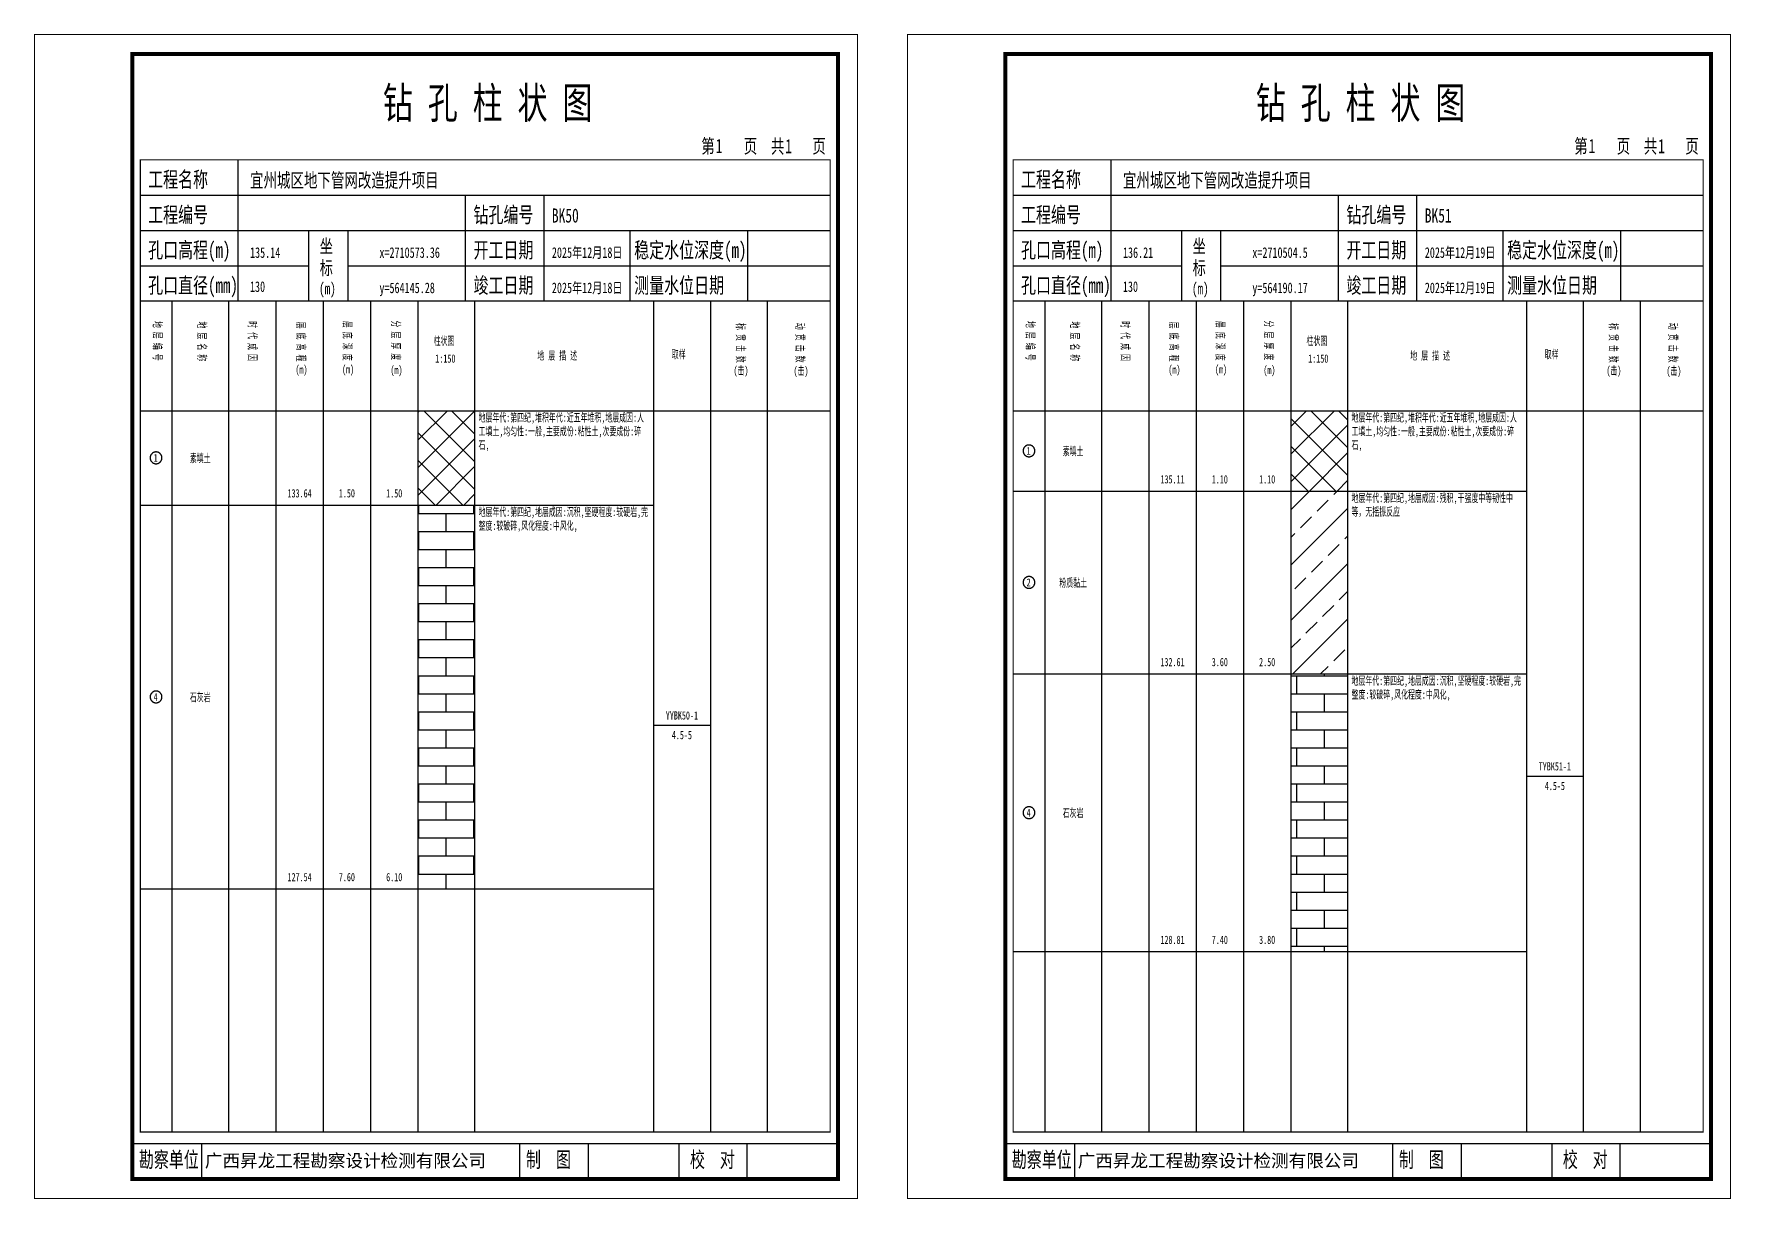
# Model space of a CAD drawing. Header units: millimetres. Extents: x 0 to 2711117, y 0 to 567555.
# Drawn here: x 14251.8 to 14684.7, y -0.1 to 297.1 of the extents above; entities that cross this region are included whole.
import ezdxf
from ezdxf.enums import TextEntityAlignment as Align

# ---------------------------------------------------------------- set-up
doc = ezdxf.new("R2010")
doc.units = ezdxf.units.MM
doc.layers.add('GICAD_POU_TEXTS', color=7, linetype='Continuous')
doc.layers.add('勘察点图例', color=7, linetype='Continuous')
doc.styles.add('HEAD_FONT', font='simfang.ttf', dxfattribs={"width": 0.6})
doc.styles.add('HEAD_FONT2', font='simfang.ttf', dxfattribs={"width": 0.6})
doc.styles.add('HT', font='simhei.ttf')
doc.styles.add('LZ_FONT', font='simfang.ttf', dxfattribs={"width": 0.7, "height": 8})
doc.styles.add('成果图图块', font='simfang.ttf', dxfattribs={"height": 2.5})
doc.styles.add('成果图表体', font='simfang.ttf', dxfattribs={"width": 0.6, "height": 2.1})
pattern_1 = [(45, (0, 0), (-3.5355339, 3.5355339), []), (135, (0, 0), (-3.5355339, -3.5355339), [])]
pattern_2 = [(0, (0, 0), (0, 4.6), []), (90, (0, 0), (-7, 4.6), [4.6, -4.6])]

# ---------------------------------------------------------------- blocks, each defined once
blk = doc.blocks.new('BK50')
for p, q in [((52, 229), (52, 265)), ((27, 256), (203, 256)), ((110, 229), (110, 256)), ((130, 229), (130, 256)), ((27, 247), (203, 247)), ((70, 229), (70, 247)), ((80, 229), (80, 247)), ((152, 229), (152, 247)), ((182, 229), (182, 247)), ((27, 238), (70, 238)), ((80, 238), (203, 238)), ((27, 229), (35.05, 229)), ((35.05, 229), (35.05, 17)), ((35.05, 229), (49.53, 229)), ((49.53, 229), (49.53, 17)), ((49.53, 229), (61.6, 229)), ((61.6, 229), (61.6, 17)), ((61.6, 229), (73.68, 229)), ((73.68, 229), (73.68, 17)), ((73.68, 229), (85.75, 229)), ((85.75, 229), (85.75, 17)), ((85.75, 229), (97.82, 229)), ((97.82, 229), (97.82, 17)), ((97.82, 229), (112.3, 229)), ((112.3, 229), (112.3, 17)), ((112.3, 229), (157.93, 229)), ((157.93, 229), (157.93, 17)), ((157.93, 229), (172.42, 229)), ((172.42, 229), (172.42, 17)), ((172.42, 229), (186.9, 229)), ((186.9, 229), (186.9, 17)), ((186.9, 229), (203, 229)), ((27, 201), (203, 201)), ((27, 17), (35.05, 17)), ((35.05, 17), (49.53, 17)), ((42.74, 4.95), (42.74, 13.95)), ((42.74, 4.95), (42.74, 13.95)), ((49.53, 17), (61.6, 17)), ((61.6, 17), (73.68, 17)), ((73.68, 17), (85.75, 17)), ((85.75, 17), (97.82, 17)), ((97.82, 17), (112.3, 17)), ((112.3, 17), (157.93, 17)), ((123.83, 4.95), (123.83, 13.95)), ((141.38, 4.95), (141.38, 13.95)), ((157.93, 17), (172.42, 17)), ((164.48, 4.95), (164.48, 13.95)), ((172.42, 17), (186.9, 17)), ((181.84, 4.95), (181.84, 13.95)), ((181.84, 4.95), (181.84, 13.95))]:
    blk.add_line(p, q)
for points, const_width in [([(0, 0), (210, 0), (210, 297), (0, 297)], 0.25), ([(25, 5), (205, 5), (205, 292), (25, 292)], 1), ([(27, 265), (203, 265), (203, 17), (27, 17)], 0.3)]:
    blk.add_lwpolyline(points, close=True, dxfattribs=dict(const_width=const_width))
at = {"const_width": 0.3}
for points in [[(27, 229), (203, 229)], [(25, 14), (205, 14)]]:
    blk.add_lwpolyline(points, dxfattribs=at)
at = {"style": 'LZ_FONT', "width": 0.7}
for s, height, p in [('钻 孔 柱 状 图', 8, (88.9, 275.54)), ('第', 3.6, (170.12, 266.7)), ('1', 3.6, (173.78, 266.75)), ('页', 3.6, (180.96, 266.7)), ('共', 3.6, (187.88, 266.7)), ('1', 3.6, (191.54, 266.7)), ('页', 3.6, (198.44, 266.7)), ('工程名称', 4, (29, 258)), ('宜州城区地下管网改造提升项目', 3.6, (55, 258)), ('工程编号', 4, (29, 249)), ('钻孔编号', 4, (112, 249)), ('BK50', 3.6, (132, 249)), ('孔口高程(m)', 4, (29, 240)), ('135.14', 2.7, (55, 240)), ('坐', 3.5, (72.79, 241.24)), ('x=2710573.36', 2.7, (88, 240)), ('开工日期', 4, (112, 240)), ('2025年12月18日', 2.7, (132, 240)), ('稳定水位深度(m)', 4, (153, 240)), ('标', 3.5, (72.79, 235.7)), ('孔口直径(mm)', 4, (29, 231)), ('130', 2.7, (54.98, 231.31)), ('(m) ', 3, (72.59, 230.65)), ('竣工日期', 4, (112, 231)), ('2025年12月18日', 2.7, (132, 231)), ('测量水位日期', 4, (153, 231)), ('y=564145.28', 2.7, (88, 231)), ('勘察单位', 4, (26.65, 7.95)), ('制  图', 4, (125.4, 7.95)), ('校  对', 4, (167.22, 7.95))]:
    blk.add_text(s, height=height, dxfattribs=at).set_placement(p)
at = {"style": 'HT'}
blk.add_text('广西昇龙工程勘察设计检测有限公司', height=3.2865, dxfattribs=at).set_placement((43.48, 8.02))
at = {"char_height": 2.1, "width": 22.806, "attachment_point": 1, "rotation": 270, "style": 'HEAD_FONT'}
for s, insert in [('地 层 编 号', (32.46, 223.92)), ('地 层 名 称', (43.79, 223.76)), ('时 代 成 因', (56.67, 223.83)), ('层 底 高 程', (69.07, 223.71)), ('层 底 深 度', (80.9, 223.91)), ('分 层 厚 度', (93.26, 224.01)), ('标 贯 击 数', (181.21, 223.37)), ('动 贯 击 数', (196.38, 223.43))]:
    blk.add_mtext(s, dxfattribs=dict(at, insert=insert))
at = {"char_height": 2.1, "attachment_point": 1}
for s, insert, width, style in [('柱状图', (101.82, 219.87), 7.855, 'HEAD_FONT2'), ('取样', (162.58, 216.44), 7.855, 'HEAD_FONT2'), ('(m)', (66.58, 212.56), 4.7944, 'HEAD_FONT'), ('(m)', (78.47, 212.61), 4.7944, 'HEAD_FONT'), ('(m)', (90.81, 212.43), 4.7944, 'HEAD_FONT'), ('1:150', (102.26, 215.36), 6.9223, 'HEAD_FONT2'), ('地 层 描 述', (128.29, 216.11), 22.0781, 'HEAD_FONT2'), ('(击)', (178.33, 212.31), 7.855, 'HEAD_FONT2'), ('(击)', (193.64, 212.22), 7.855, 'HEAD_FONT2')]:
    blk.add_mtext(s, dxfattribs=dict(at, insert=insert, width=width, style=style))
blk = doc.blocks.new('BK50_0')
at = {"color": 7}
blk.add_polyline3d([(-1.5, 0.02, 0), (-1.5, -0.06, 0), (-1.49, -0.13, 0), (-1.48, -0.2, 0), (-1.47, -0.28, 0), (-1.46, -0.35, 0), (-1.44, -0.42, 0), (-1.41, -0.49, 0), (-1.39, -0.56, 0), (-1.36, -0.63, 0), (-1.32, -0.69, 0), (-1.29, -0.76, 0), (-1.25, -0.82, 0), (-1.2, -0.88, 0), (-1.16, -0.94, 0), (-1.11, -0.99, 0), (-1.06, -1.04, 0), (-1.01, -1.1, 0), (-0.95, -1.14, 0), (-0.89, -1.19, 0), (-0.83, -1.23, 0), (-0.77, -1.27, 0), (-0.71, -1.31, 0), (-0.64, -1.34, 0), (-0.57, -1.37, 0), (-0.51, -1.4, 0), (-0.44, -1.42, 0), (-0.36, -1.44, 0), (-0.29, -1.46, 0), (-0.22, -1.47, 0), (-0.15, -1.48, 0), (-0.07, -1.48, 0), (0, -1.48, 0), (0.07, -1.48, 0), (0.15, -1.48, 0), (0.22, -1.47, 0), (0.29, -1.46, 0), (0.36, -1.44, 0), (0.44, -1.42, 0), (0.51, -1.4, 0), (0.57, -1.37, 0), (0.64, -1.34, 0), (0.71, -1.31, 0), (0.77, -1.27, 0), (0.83, -1.23, 0), (0.89, -1.19, 0), (0.95, -1.14, 0), (1.01, -1.1, 0), (1.06, -1.04, 0), (1.11, -0.99, 0), (1.16, -0.94, 0), (1.2, -0.88, 0), (1.25, -0.82, 0), (1.29, -0.76, 0), (1.32, -0.69, 0), (1.36, -0.63, 0), (1.39, -0.56, 0), (1.41, -0.49, 0), (1.44, -0.42, 0), (1.46, -0.35, 0), (1.47, -0.28, 0), (1.48, -0.2, 0), (1.49, -0.13, 0), (1.5, -0.06, 0), (1.5, 0.02, 0), (1.5, 0.09, 0), (1.49, 0.16, 0), (1.48, 0.24, 0), (1.47, 0.31, 0), (1.46, 0.38, 0), (1.44, 0.45, 0), (1.41, 0.52, 0), (1.39, 0.59, 0), (1.36, 0.66, 0), (1.32, 0.72, 0), (1.29, 0.79, 0), (1.25, 0.85, 0), (1.2, 0.91, 0), (1.16, 0.97, 0), (1.11, 1.02, 0), (1.06, 1.08, 0), (1.01, 1.13, 0), (0.95, 1.18, 0), (0.89, 1.22, 0), (0.83, 1.26, 0), (0.77, 1.3, 0), (0.71, 1.34, 0), (0.64, 1.37, 0), (0.57, 1.4, 0), (0.51, 1.43, 0), (0.44, 1.45, 0), (0.36, 1.47, 0), (0.29, 1.49, 0), (0.22, 1.5, 0), (0.15, 1.51, 0), (0.07, 1.51, 0), (0, 1.52, 0), (-0.07, 1.51, 0), (-0.15, 1.51, 0), (-0.22, 1.5, 0), (-0.29, 1.49, 0), (-0.36, 1.47, 0), (-0.44, 1.45, 0), (-0.51, 1.43, 0), (-0.57, 1.4, 0), (-0.64, 1.37, 0), (-0.71, 1.34, 0), (-0.77, 1.3, 0), (-0.83, 1.26, 0), (-0.89, 1.22, 0), (-0.95, 1.18, 0), (-1.01, 1.13, 0), (-1.06, 1.08, 0), (-1.11, 1.02, 0), (-1.16, 0.97, 0), (-1.2, 0.91, 0), (-1.25, 0.85, 0), (-1.29, 0.79, 0), (-1.32, 0.72, 0), (-1.36, 0.66, 0), (-1.39, 0.59, 0), (-1.41, 0.52, 0), (-1.44, 0.45, 0), (-1.46, 0.38, 0), (-1.47, 0.31, 0), (-1.48, 0.24, 0), (-1.49, 0.16, 0), (-1.5, 0.09, 0), (-1.5, 0.02, 0)], dxfattribs=at)
at = {"layer": 'GICAD_POU_TEXTS', "color": 7, "style": '成果图图块', "width": 0.7}
blk.add_text('1', height=2, dxfattribs=at).set_placement((-0.09, -0.99), align=Align.CENTER)
blk = doc.blocks.new('BK50_1')
at = {"color": 7}
blk.add_polyline3d([(-1.5, 0.02, 0), (-1.5, -0.06, 0), (-1.49, -0.13, 0), (-1.48, -0.2, 0), (-1.47, -0.28, 0), (-1.46, -0.35, 0), (-1.44, -0.42, 0), (-1.41, -0.49, 0), (-1.39, -0.56, 0), (-1.36, -0.63, 0), (-1.32, -0.69, 0), (-1.29, -0.76, 0), (-1.25, -0.82, 0), (-1.2, -0.88, 0), (-1.16, -0.94, 0), (-1.11, -0.99, 0), (-1.06, -1.04, 0), (-1.01, -1.1, 0), (-0.95, -1.14, 0), (-0.89, -1.19, 0), (-0.83, -1.23, 0), (-0.77, -1.27, 0), (-0.71, -1.31, 0), (-0.64, -1.34, 0), (-0.57, -1.37, 0), (-0.51, -1.4, 0), (-0.44, -1.42, 0), (-0.36, -1.44, 0), (-0.29, -1.46, 0), (-0.22, -1.47, 0), (-0.15, -1.48, 0), (-0.07, -1.48, 0), (0, -1.48, 0), (0.07, -1.48, 0), (0.15, -1.48, 0), (0.22, -1.47, 0), (0.29, -1.46, 0), (0.36, -1.44, 0), (0.44, -1.42, 0), (0.51, -1.4, 0), (0.57, -1.37, 0), (0.64, -1.34, 0), (0.71, -1.31, 0), (0.77, -1.27, 0), (0.83, -1.23, 0), (0.89, -1.19, 0), (0.95, -1.14, 0), (1.01, -1.1, 0), (1.06, -1.04, 0), (1.11, -0.99, 0), (1.16, -0.94, 0), (1.2, -0.88, 0), (1.25, -0.82, 0), (1.29, -0.76, 0), (1.32, -0.69, 0), (1.36, -0.63, 0), (1.39, -0.56, 0), (1.41, -0.49, 0), (1.44, -0.42, 0), (1.46, -0.35, 0), (1.47, -0.28, 0), (1.48, -0.2, 0), (1.49, -0.13, 0), (1.5, -0.06, 0), (1.5, 0.02, 0), (1.5, 0.09, 0), (1.49, 0.16, 0), (1.48, 0.24, 0), (1.47, 0.31, 0), (1.46, 0.38, 0), (1.44, 0.45, 0), (1.41, 0.52, 0), (1.39, 0.59, 0), (1.36, 0.66, 0), (1.32, 0.72, 0), (1.29, 0.79, 0), (1.25, 0.85, 0), (1.2, 0.91, 0), (1.16, 0.97, 0), (1.11, 1.02, 0), (1.06, 1.08, 0), (1.01, 1.13, 0), (0.95, 1.18, 0), (0.89, 1.22, 0), (0.83, 1.26, 0), (0.77, 1.3, 0), (0.71, 1.34, 0), (0.64, 1.37, 0), (0.57, 1.4, 0), (0.51, 1.43, 0), (0.44, 1.45, 0), (0.36, 1.47, 0), (0.29, 1.49, 0), (0.22, 1.5, 0), (0.15, 1.51, 0), (0.07, 1.51, 0), (0, 1.52, 0), (-0.07, 1.51, 0), (-0.15, 1.51, 0), (-0.22, 1.5, 0), (-0.29, 1.49, 0), (-0.36, 1.47, 0), (-0.44, 1.45, 0), (-0.51, 1.43, 0), (-0.57, 1.4, 0), (-0.64, 1.37, 0), (-0.71, 1.34, 0), (-0.77, 1.3, 0), (-0.83, 1.26, 0), (-0.89, 1.22, 0), (-0.95, 1.18, 0), (-1.01, 1.13, 0), (-1.06, 1.08, 0), (-1.11, 1.02, 0), (-1.16, 0.97, 0), (-1.2, 0.91, 0), (-1.25, 0.85, 0), (-1.29, 0.79, 0), (-1.32, 0.72, 0), (-1.36, 0.66, 0), (-1.39, 0.59, 0), (-1.41, 0.52, 0), (-1.44, 0.45, 0), (-1.46, 0.38, 0), (-1.47, 0.31, 0), (-1.48, 0.24, 0), (-1.49, 0.16, 0), (-1.5, 0.09, 0), (-1.5, 0.02, 0)], dxfattribs=at)
at = {"layer": 'GICAD_POU_TEXTS', "color": 7, "style": '成果图图块', "width": 0.7}
blk.add_text('4', height=2, dxfattribs=at).set_placement((-0.09, -0.99), align=Align.CENTER)
blk = doc.blocks.new('BK51')
for p, q in [((52, 229), (52, 265)), ((27, 256), (203, 256)), ((110, 229), (110, 256)), ((130, 229), (130, 256)), ((27, 247), (203, 247)), ((70, 229), (70, 247)), ((80, 229), (80, 247)), ((152, 229), (152, 247)), ((182, 229), (182, 247)), ((27, 238), (70, 238)), ((80, 238), (203, 238)), ((27, 229), (35.05, 229)), ((35.05, 229), (35.05, 17)), ((35.05, 229), (49.53, 229)), ((49.53, 229), (49.53, 17)), ((49.53, 229), (61.6, 229)), ((61.6, 229), (61.6, 17)), ((61.6, 229), (73.68, 229)), ((73.68, 229), (73.68, 17)), ((73.68, 229), (85.75, 229)), ((85.75, 229), (85.75, 17)), ((85.75, 229), (97.82, 229)), ((97.82, 229), (97.82, 17)), ((97.82, 229), (112.3, 229)), ((112.3, 229), (112.3, 17)), ((112.3, 229), (157.93, 229)), ((157.93, 229), (157.93, 17)), ((157.93, 229), (172.42, 229)), ((172.42, 229), (172.42, 17)), ((172.42, 229), (186.9, 229)), ((186.9, 229), (186.9, 17)), ((186.9, 229), (203, 229)), ((27, 201), (203, 201)), ((27, 17), (35.05, 17)), ((35.05, 17), (49.53, 17)), ((42.74, 4.95), (42.74, 13.95)), ((42.74, 4.95), (42.74, 13.95)), ((49.53, 17), (61.6, 17)), ((61.6, 17), (73.68, 17)), ((73.68, 17), (85.75, 17)), ((85.75, 17), (97.82, 17)), ((97.82, 17), (112.3, 17)), ((112.3, 17), (157.93, 17)), ((123.83, 4.95), (123.83, 13.95)), ((141.38, 4.95), (141.38, 13.95)), ((157.93, 17), (172.42, 17)), ((164.48, 4.95), (164.48, 13.95)), ((172.42, 17), (186.9, 17)), ((181.84, 4.95), (181.84, 13.95)), ((181.84, 4.95), (181.84, 13.95))]:
    blk.add_line(p, q)
for points, const_width in [([(0, 0), (210, 0), (210, 297), (0, 297)], 0.25), ([(25, 5), (205, 5), (205, 292), (25, 292)], 1), ([(27, 265), (203, 265), (203, 17), (27, 17)], 0.3)]:
    blk.add_lwpolyline(points, close=True, dxfattribs=dict(const_width=const_width))
at = {"const_width": 0.3}
for points in [[(27, 229), (203, 229)], [(25, 14), (205, 14)]]:
    blk.add_lwpolyline(points, dxfattribs=at)
at = {"style": 'LZ_FONT', "width": 0.7}
for s, height, p in [('钻 孔 柱 状 图', 8, (88.9, 275.54)), ('第', 3.6, (170.12, 266.7)), ('1', 3.6, (173.78, 266.75)), ('页', 3.6, (180.96, 266.7)), ('共', 3.6, (187.88, 266.7)), ('1', 3.6, (191.54, 266.7)), ('页', 3.6, (198.44, 266.7)), ('工程名称', 4, (29, 258)), ('宜州城区地下管网改造提升项目', 3.6, (55, 258)), ('工程编号', 4, (29, 249)), ('钻孔编号', 4, (112, 249)), ('BK51', 3.6, (132, 249)), ('孔口高程(m)', 4, (29, 240)), ('136.21', 2.7, (55, 240)), ('坐', 3.5, (72.79, 241.24)), ('x=2710504.5', 2.7, (88, 240)), ('开工日期', 4, (112, 240)), ('2025年12月19日', 2.7, (132, 240)), ('稳定水位深度(m)', 4, (153, 240)), ('标', 3.5, (72.79, 235.7)), ('孔口直径(mm)', 4, (29, 231)), ('130', 2.7, (54.98, 231.31)), ('(m) ', 3, (72.59, 230.65)), ('竣工日期', 4, (112, 231)), ('2025年12月19日', 2.7, (132, 231)), ('测量水位日期', 4, (153, 231)), ('y=564190.17', 2.7, (88, 231)), ('勘察单位', 4, (26.65, 7.95)), ('制  图', 4, (125.4, 7.95)), ('校  对', 4, (167.22, 7.95))]:
    blk.add_text(s, height=height, dxfattribs=at).set_placement(p)
at = {"style": 'HT'}
blk.add_text('广西昇龙工程勘察设计检测有限公司', height=3.2865, dxfattribs=at).set_placement((43.48, 8.02))
at = {"char_height": 2.1, "width": 22.806, "attachment_point": 1, "rotation": 270, "style": 'HEAD_FONT'}
for s, insert in [('地 层 编 号', (32.46, 223.92)), ('地 层 名 称', (43.79, 223.76)), ('时 代 成 因', (56.67, 223.83)), ('层 底 高 程', (69.07, 223.71)), ('层 底 深 度', (80.9, 223.91)), ('分 层 厚 度', (93.26, 224.01)), ('标 贯 击 数', (181.21, 223.37)), ('动 贯 击 数', (196.38, 223.43))]:
    blk.add_mtext(s, dxfattribs=dict(at, insert=insert))
at = {"char_height": 2.1, "attachment_point": 1}
for s, insert, width, style in [('柱状图', (101.82, 219.87), 7.855, 'HEAD_FONT2'), ('取样', (162.58, 216.44), 7.855, 'HEAD_FONT2'), ('(m)', (66.58, 212.56), 4.7944, 'HEAD_FONT'), ('(m)', (78.47, 212.61), 4.7944, 'HEAD_FONT'), ('(m)', (90.81, 212.43), 4.7944, 'HEAD_FONT'), ('1:150', (102.26, 215.36), 6.9223, 'HEAD_FONT2'), ('地 层 描 述', (128.29, 216.11), 22.0781, 'HEAD_FONT2'), ('(击)', (178.33, 212.31), 7.855, 'HEAD_FONT2'), ('(击)', (193.64, 212.22), 7.855, 'HEAD_FONT2')]:
    blk.add_mtext(s, dxfattribs=dict(at, insert=insert, width=width, style=style))
blk = doc.blocks.new('BK51_0')
at = {"color": 7}
blk.add_polyline3d([(-1.5, 0.02, 0), (-1.5, -0.06, 0), (-1.49, -0.13, 0), (-1.48, -0.2, 0), (-1.47, -0.28, 0), (-1.46, -0.35, 0), (-1.44, -0.42, 0), (-1.41, -0.49, 0), (-1.39, -0.56, 0), (-1.36, -0.63, 0), (-1.32, -0.69, 0), (-1.29, -0.76, 0), (-1.25, -0.82, 0), (-1.2, -0.88, 0), (-1.16, -0.94, 0), (-1.11, -0.99, 0), (-1.06, -1.04, 0), (-1.01, -1.1, 0), (-0.95, -1.14, 0), (-0.89, -1.19, 0), (-0.83, -1.23, 0), (-0.77, -1.27, 0), (-0.71, -1.31, 0), (-0.64, -1.34, 0), (-0.57, -1.37, 0), (-0.51, -1.4, 0), (-0.44, -1.42, 0), (-0.36, -1.44, 0), (-0.29, -1.46, 0), (-0.22, -1.47, 0), (-0.15, -1.48, 0), (-0.07, -1.48, 0), (0, -1.48, 0), (0.07, -1.48, 0), (0.15, -1.48, 0), (0.22, -1.47, 0), (0.29, -1.46, 0), (0.36, -1.44, 0), (0.44, -1.42, 0), (0.51, -1.4, 0), (0.57, -1.37, 0), (0.64, -1.34, 0), (0.71, -1.31, 0), (0.77, -1.27, 0), (0.83, -1.23, 0), (0.89, -1.19, 0), (0.95, -1.14, 0), (1.01, -1.1, 0), (1.06, -1.04, 0), (1.11, -0.99, 0), (1.16, -0.94, 0), (1.2, -0.88, 0), (1.25, -0.82, 0), (1.29, -0.76, 0), (1.32, -0.69, 0), (1.36, -0.63, 0), (1.39, -0.56, 0), (1.41, -0.49, 0), (1.44, -0.42, 0), (1.46, -0.35, 0), (1.47, -0.28, 0), (1.48, -0.2, 0), (1.49, -0.13, 0), (1.5, -0.06, 0), (1.5, 0.02, 0), (1.5, 0.09, 0), (1.49, 0.16, 0), (1.48, 0.24, 0), (1.47, 0.31, 0), (1.46, 0.38, 0), (1.44, 0.45, 0), (1.41, 0.52, 0), (1.39, 0.59, 0), (1.36, 0.66, 0), (1.32, 0.72, 0), (1.29, 0.79, 0), (1.25, 0.85, 0), (1.2, 0.91, 0), (1.16, 0.97, 0), (1.11, 1.02, 0), (1.06, 1.08, 0), (1.01, 1.13, 0), (0.95, 1.18, 0), (0.89, 1.22, 0), (0.83, 1.26, 0), (0.77, 1.3, 0), (0.71, 1.34, 0), (0.64, 1.37, 0), (0.57, 1.4, 0), (0.51, 1.43, 0), (0.44, 1.45, 0), (0.36, 1.47, 0), (0.29, 1.49, 0), (0.22, 1.5, 0), (0.15, 1.51, 0), (0.07, 1.51, 0), (0, 1.52, 0), (-0.07, 1.51, 0), (-0.15, 1.51, 0), (-0.22, 1.5, 0), (-0.29, 1.49, 0), (-0.36, 1.47, 0), (-0.44, 1.45, 0), (-0.51, 1.43, 0), (-0.57, 1.4, 0), (-0.64, 1.37, 0), (-0.71, 1.34, 0), (-0.77, 1.3, 0), (-0.83, 1.26, 0), (-0.89, 1.22, 0), (-0.95, 1.18, 0), (-1.01, 1.13, 0), (-1.06, 1.08, 0), (-1.11, 1.02, 0), (-1.16, 0.97, 0), (-1.2, 0.91, 0), (-1.25, 0.85, 0), (-1.29, 0.79, 0), (-1.32, 0.72, 0), (-1.36, 0.66, 0), (-1.39, 0.59, 0), (-1.41, 0.52, 0), (-1.44, 0.45, 0), (-1.46, 0.38, 0), (-1.47, 0.31, 0), (-1.48, 0.24, 0), (-1.49, 0.16, 0), (-1.5, 0.09, 0), (-1.5, 0.02, 0)], dxfattribs=at)
at = {"layer": 'GICAD_POU_TEXTS', "color": 7, "style": '成果图图块', "width": 0.7}
blk.add_text('1', height=2, dxfattribs=at).set_placement((-0.09, -0.99), align=Align.CENTER)
blk = doc.blocks.new('BK51_1')
at = {"color": 7}
blk.add_polyline3d([(-1.5, 0.02, 0), (-1.5, -0.06, 0), (-1.49, -0.13, 0), (-1.48, -0.2, 0), (-1.47, -0.28, 0), (-1.46, -0.35, 0), (-1.44, -0.42, 0), (-1.41, -0.49, 0), (-1.39, -0.56, 0), (-1.36, -0.63, 0), (-1.32, -0.69, 0), (-1.29, -0.76, 0), (-1.25, -0.82, 0), (-1.2, -0.88, 0), (-1.16, -0.94, 0), (-1.11, -0.99, 0), (-1.06, -1.04, 0), (-1.01, -1.1, 0), (-0.95, -1.14, 0), (-0.89, -1.19, 0), (-0.83, -1.23, 0), (-0.77, -1.27, 0), (-0.71, -1.31, 0), (-0.64, -1.34, 0), (-0.57, -1.37, 0), (-0.51, -1.4, 0), (-0.44, -1.42, 0), (-0.36, -1.44, 0), (-0.29, -1.46, 0), (-0.22, -1.47, 0), (-0.15, -1.48, 0), (-0.07, -1.48, 0), (0, -1.48, 0), (0.07, -1.48, 0), (0.15, -1.48, 0), (0.22, -1.47, 0), (0.29, -1.46, 0), (0.36, -1.44, 0), (0.44, -1.42, 0), (0.51, -1.4, 0), (0.57, -1.37, 0), (0.64, -1.34, 0), (0.71, -1.31, 0), (0.77, -1.27, 0), (0.83, -1.23, 0), (0.89, -1.19, 0), (0.95, -1.14, 0), (1.01, -1.1, 0), (1.06, -1.04, 0), (1.11, -0.99, 0), (1.16, -0.94, 0), (1.2, -0.88, 0), (1.25, -0.82, 0), (1.29, -0.76, 0), (1.32, -0.69, 0), (1.36, -0.63, 0), (1.39, -0.56, 0), (1.41, -0.49, 0), (1.44, -0.42, 0), (1.46, -0.35, 0), (1.47, -0.28, 0), (1.48, -0.2, 0), (1.49, -0.13, 0), (1.5, -0.06, 0), (1.5, 0.02, 0), (1.5, 0.09, 0), (1.49, 0.16, 0), (1.48, 0.24, 0), (1.47, 0.31, 0), (1.46, 0.38, 0), (1.44, 0.45, 0), (1.41, 0.52, 0), (1.39, 0.59, 0), (1.36, 0.66, 0), (1.32, 0.72, 0), (1.29, 0.79, 0), (1.25, 0.85, 0), (1.2, 0.91, 0), (1.16, 0.97, 0), (1.11, 1.02, 0), (1.06, 1.08, 0), (1.01, 1.13, 0), (0.95, 1.18, 0), (0.89, 1.22, 0), (0.83, 1.26, 0), (0.77, 1.3, 0), (0.71, 1.34, 0), (0.64, 1.37, 0), (0.57, 1.4, 0), (0.51, 1.43, 0), (0.44, 1.45, 0), (0.36, 1.47, 0), (0.29, 1.49, 0), (0.22, 1.5, 0), (0.15, 1.51, 0), (0.07, 1.51, 0), (0, 1.52, 0), (-0.07, 1.51, 0), (-0.15, 1.51, 0), (-0.22, 1.5, 0), (-0.29, 1.49, 0), (-0.36, 1.47, 0), (-0.44, 1.45, 0), (-0.51, 1.43, 0), (-0.57, 1.4, 0), (-0.64, 1.37, 0), (-0.71, 1.34, 0), (-0.77, 1.3, 0), (-0.83, 1.26, 0), (-0.89, 1.22, 0), (-0.95, 1.18, 0), (-1.01, 1.13, 0), (-1.06, 1.08, 0), (-1.11, 1.02, 0), (-1.16, 0.97, 0), (-1.2, 0.91, 0), (-1.25, 0.85, 0), (-1.29, 0.79, 0), (-1.32, 0.72, 0), (-1.36, 0.66, 0), (-1.39, 0.59, 0), (-1.41, 0.52, 0), (-1.44, 0.45, 0), (-1.46, 0.38, 0), (-1.47, 0.31, 0), (-1.48, 0.24, 0), (-1.49, 0.16, 0), (-1.5, 0.09, 0), (-1.5, 0.02, 0)], dxfattribs=at)
at = {"layer": 'GICAD_POU_TEXTS', "color": 7, "style": '成果图图块', "width": 0.7}
blk.add_text('2', height=2, dxfattribs=at).set_placement((-0.09, -0.99), align=Align.CENTER)
blk = doc.blocks.new('BK51_2')
at = {"color": 7}
blk.add_polyline3d([(-1.5, 0.02, 0), (-1.5, -0.06, 0), (-1.49, -0.13, 0), (-1.48, -0.2, 0), (-1.47, -0.28, 0), (-1.46, -0.35, 0), (-1.44, -0.42, 0), (-1.41, -0.49, 0), (-1.39, -0.56, 0), (-1.36, -0.63, 0), (-1.32, -0.69, 0), (-1.29, -0.76, 0), (-1.25, -0.82, 0), (-1.2, -0.88, 0), (-1.16, -0.94, 0), (-1.11, -0.99, 0), (-1.06, -1.04, 0), (-1.01, -1.1, 0), (-0.95, -1.14, 0), (-0.89, -1.19, 0), (-0.83, -1.23, 0), (-0.77, -1.27, 0), (-0.71, -1.31, 0), (-0.64, -1.34, 0), (-0.57, -1.37, 0), (-0.51, -1.4, 0), (-0.44, -1.42, 0), (-0.36, -1.44, 0), (-0.29, -1.46, 0), (-0.22, -1.47, 0), (-0.15, -1.48, 0), (-0.07, -1.48, 0), (0, -1.48, 0), (0.07, -1.48, 0), (0.15, -1.48, 0), (0.22, -1.47, 0), (0.29, -1.46, 0), (0.36, -1.44, 0), (0.44, -1.42, 0), (0.51, -1.4, 0), (0.57, -1.37, 0), (0.64, -1.34, 0), (0.71, -1.31, 0), (0.77, -1.27, 0), (0.83, -1.23, 0), (0.89, -1.19, 0), (0.95, -1.14, 0), (1.01, -1.1, 0), (1.06, -1.04, 0), (1.11, -0.99, 0), (1.16, -0.94, 0), (1.2, -0.88, 0), (1.25, -0.82, 0), (1.29, -0.76, 0), (1.32, -0.69, 0), (1.36, -0.63, 0), (1.39, -0.56, 0), (1.41, -0.49, 0), (1.44, -0.42, 0), (1.46, -0.35, 0), (1.47, -0.28, 0), (1.48, -0.2, 0), (1.49, -0.13, 0), (1.5, -0.06, 0), (1.5, 0.02, 0), (1.5, 0.09, 0), (1.49, 0.16, 0), (1.48, 0.24, 0), (1.47, 0.31, 0), (1.46, 0.38, 0), (1.44, 0.45, 0), (1.41, 0.52, 0), (1.39, 0.59, 0), (1.36, 0.66, 0), (1.32, 0.72, 0), (1.29, 0.79, 0), (1.25, 0.85, 0), (1.2, 0.91, 0), (1.16, 0.97, 0), (1.11, 1.02, 0), (1.06, 1.08, 0), (1.01, 1.13, 0), (0.95, 1.18, 0), (0.89, 1.22, 0), (0.83, 1.26, 0), (0.77, 1.3, 0), (0.71, 1.34, 0), (0.64, 1.37, 0), (0.57, 1.4, 0), (0.51, 1.43, 0), (0.44, 1.45, 0), (0.36, 1.47, 0), (0.29, 1.49, 0), (0.22, 1.5, 0), (0.15, 1.51, 0), (0.07, 1.51, 0), (0, 1.52, 0), (-0.07, 1.51, 0), (-0.15, 1.51, 0), (-0.22, 1.5, 0), (-0.29, 1.49, 0), (-0.36, 1.47, 0), (-0.44, 1.45, 0), (-0.51, 1.43, 0), (-0.57, 1.4, 0), (-0.64, 1.37, 0), (-0.71, 1.34, 0), (-0.77, 1.3, 0), (-0.83, 1.26, 0), (-0.89, 1.22, 0), (-0.95, 1.18, 0), (-1.01, 1.13, 0), (-1.06, 1.08, 0), (-1.11, 1.02, 0), (-1.16, 0.97, 0), (-1.2, 0.91, 0), (-1.25, 0.85, 0), (-1.29, 0.79, 0), (-1.32, 0.72, 0), (-1.36, 0.66, 0), (-1.39, 0.59, 0), (-1.41, 0.52, 0), (-1.44, 0.45, 0), (-1.46, 0.38, 0), (-1.47, 0.31, 0), (-1.48, 0.24, 0), (-1.49, 0.16, 0), (-1.5, 0.09, 0), (-1.5, 0.02, 0)], dxfattribs=at)
at = {"layer": 'GICAD_POU_TEXTS', "color": 7, "style": '成果图图块', "width": 0.7}
blk.add_text('4', height=2, dxfattribs=at).set_placement((-0.09, -0.99), align=Align.CENTER)

msp = doc.modelspace()

# ---------------------------------------------------------------- hatches: boundary and pattern name
at = {"layer": '勘察点图例'}
h = msp.add_hatch(dxfattribs=at)
h.set_pattern_fill('GKSTT', color=256, scale=0.5, style=0, pattern_type=2)
h.set_pattern_definition(pattern_1)
h.paths.add_polyline_path([(14349.75, 176.92), (14364.24, 176.92), (14364.24, 201), (14349.75, 201)])
h = msp.add_hatch(dxfattribs=at)
h.set_pattern_fill('GKSTT', color=256, scale=0.5, style=0, pattern_type=2)
h.set_pattern_definition(pattern_1)
h.paths.add_polyline_path([(14572.44, 180.49), (14586.93, 180.49), (14586.93, 201), (14572.44, 201)])
h = msp.add_hatch(dxfattribs=at)
h.set_pattern_fill('GKFZNT', color=256, scale=0.5, style=0, pattern_type=2)
h.set_pattern_definition([(45, (0, 0), (-7.071068, 7.071068), []), (45, (7.071, 0), (-7.071068, 7.071068), [4, -2])])
h.paths.add_polyline_path([(14572.44, 133.86), (14586.93, 133.86), (14586.93, 180.49), (14572.44, 180.49)])
h = msp.add_hatch(dxfattribs=at)
h.set_pattern_fill('GKSHY', color=256, scale=0.5, style=0, pattern_type=2)
h.set_pattern_definition(pattern_2)
h.paths.add_polyline_path([(14349.75, 79), (14364.24, 79), (14364.24, 176.92), (14349.75, 176.92)])
h = msp.add_hatch(dxfattribs=at)
h.set_pattern_fill('GKSHY', color=256, scale=0.5, style=0, pattern_type=2)
h.set_pattern_definition(pattern_2)
h.paths.add_polyline_path([(14572.44, 63), (14586.93, 63), (14586.93, 133.86), (14572.44, 133.86)])

# ---------------------------------------------------------------- linework, layer by layer
for p, q in [((14501.62, 180.49), (14586.93, 180.49)), ((14586.93, 180.49), (14632.56, 180.49)), ((14278.94, 176.92), (14364.24, 176.92)), ((14364.24, 176.92), (14409.87, 176.92)), ((14501.62, 133.86), (14586.93, 133.86)), ((14586.93, 133.86), (14632.56, 133.86)), ((14409.87, 120.74), (14424.36, 120.74)), ((14632.56, 107.76), (14647.04, 107.76)), ((14278.94, 79), (14364.24, 79)), ((14364.24, 79), (14409.87, 79)), ((14501.62, 63), (14586.93, 63)), ((14586.93, 63), (14632.56, 63))]:
    msp.add_line(p, q, dxfattribs=at)

# ---------------------------------------------------------------- block references
for name, p in [('BK50', (14251.94, 0)), ('BK51', (14474.62, 0)), ('BK51_0', (14505.65, 190.74)), ('BK50_0', (14282.96, 188.96)), ('BK51_1', (14505.65, 157.18)), ('BK50_1', (14282.96, 127.96)), ('BK51_2', (14505.65, 98.43))]:
    msp.add_blockref(name, p, dxfattribs=at)

# ---------------------------------------------------------------- texts
at = {"layer": '勘察点图例', "style": '成果图表体', "width": 0.6}
for s, p in [('素填土', (14516.91, 190.74)), ('素填土', (14294.23, 188.96)), ('135.11', (14542.26, 183.49)), ('1.10', (14554.33, 183.49)), ('1.10', (14566.41, 183.49)), ('133.64', (14319.58, 179.92)), ('1.50', (14331.65, 179.92)), ('1.50', (14343.72, 179.92)), ('粉质黏土', (14516.91, 157.18)), ('132.61', (14542.26, 136.86)), ('3.60', (14554.33, 136.86)), ('2.50', (14566.41, 136.86)), ('石灰岩', (14294.23, 127.96)), ('YYBK50-1', (14417.11, 123.24)), ('4.5-5', (14417.11, 118.24)), ('TYBK51-1', (14639.8, 110.26)), ('4.5-5', (14639.8, 105.26)), ('石灰岩', (14516.91, 98.43)), ('127.54', (14319.58, 82)), ('7.60', (14331.65, 82)), ('6.10', (14343.72, 82)), ('128.81', (14542.26, 66)), ('7.40', (14554.33, 66)), ('3.80', (14566.41, 66))]:
    msp.add_text(s, height=2.1, dxfattribs=at).set_placement(p, align=Align.MIDDLE)
at = {"layer": '勘察点图例', "char_height": 2.1, "width": 43.6296, "attachment_point": 1, "style": '成果图表体'}
for s, insert in [('地层年代:第四纪,堆积年代:近五年堆积,地层成因:人工填土,均匀性:一般,主要成份:粘性土,次要成份:碎石,', (14365.24, 200.3)), ('地层年代:第四纪,堆积年代:近五年堆积,地层成因:人工填土,均匀性:一般,主要成份:粘性土,次要成份:碎石,', (14587.93, 200.3)), ('地层年代:第四纪,地层成因:残积,干强度中等韧性中等，无摇振反应', (14587.93, 179.79)), ('地层年代:第四纪,地层成因:沉积,坚硬程度:较硬岩,完整度:较破碎,风化程度:中风化,', (14365.24, 176.22)), ('地层年代:第四纪,地层成因:沉积,坚硬程度:较硬岩,完整度:较破碎,风化程度:中风化,', (14587.93, 133.16))]:
    msp.add_mtext(s, dxfattribs=dict(at, insert=insert))

doc.saveas('drawing.dxf')
